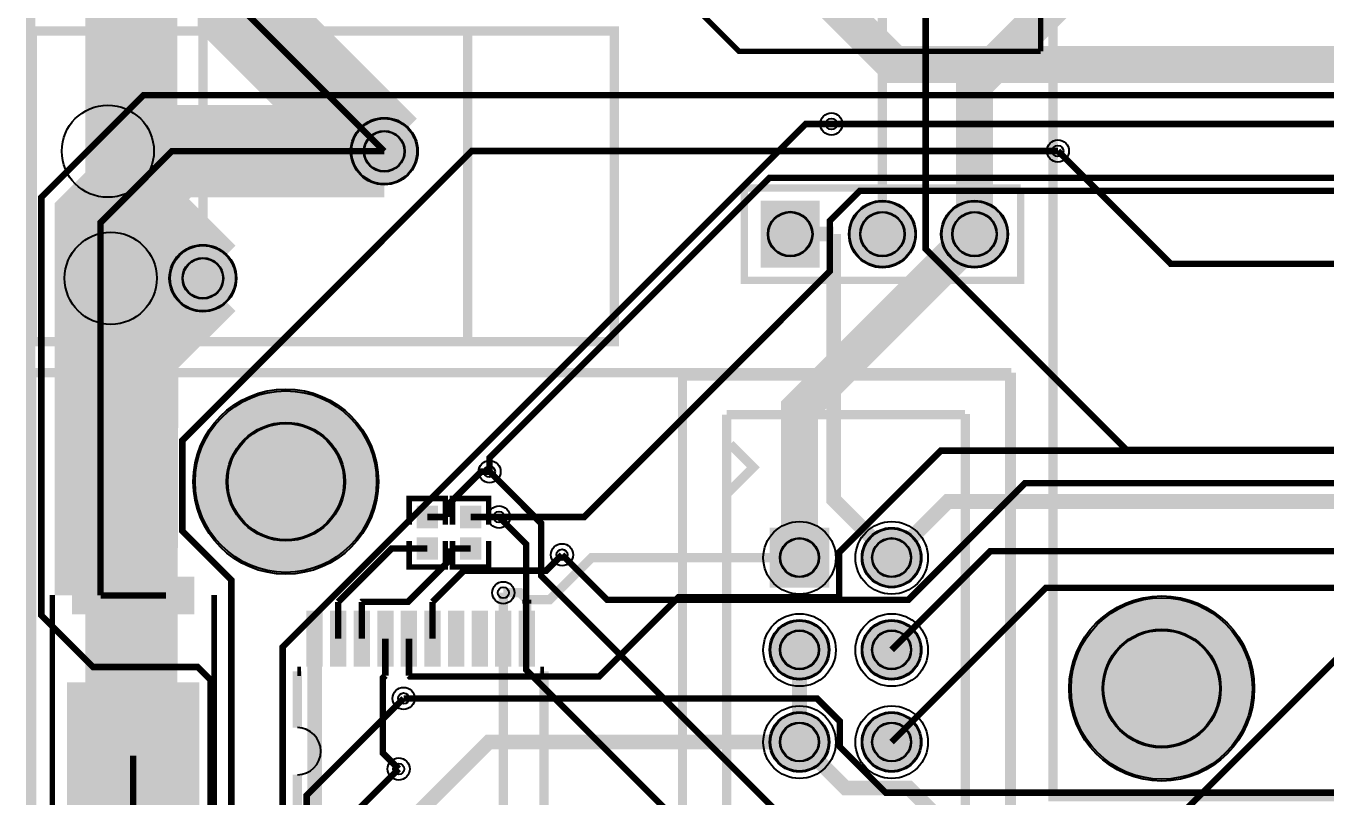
# Model space of a CAD drawing. Header units: millimetres. Extents: x 0 to 210, y -1 to 136.
# Drawn here: x -0.21 to 35.62, y 64.19 to 85.44 of the extents above; entities that cross this region are included whole.
import ezdxf

# ---------------------------------------------------------------- set-up
doc = ezdxf.new("R2010")
doc.units = ezdxf.units.MM
for name, color, linetype, true_color in [('BoardOutLine', 7, 'Continuous', 0xff00ff), ('BottomLayer', 7, 'Continuous', 0x0000ff), ('BottomSolderMaskLayer', 7, 'Continuous', 0xaa00ff), ('Document', 7, 'Continuous', 0xffffff), ('Hole', 7, 'Continuous', 0x222222), ('Multi-Layer', 7, 'Continuous', 0xc0c0c0), ('TopLayer', 7, 'Continuous', 0xff0000), ('TopPasteMaskLayer', 7, 'Continuous', 0x808080), ('TopSilkLayer', 7, 'Continuous', 0xffcc00), ('TopSolderMaskLayer', 7, 'Continuous', 0x800080)]:
    doc.layers.add(name, color=color, linetype=linetype, true_color=true_color)

msp = doc.modelspace()

# ---------------------------------------------------------------- hatches: boundary and pattern name
at = {"layer": 'BottomSolderMaskLayer'}
for points in [[(8.737782575564916, 81.9887985775971, 1), (10.587795275590315, 81.9887985775971, 1)], [(20.040636803854113, 80.63076017836624), (21.666240055060825, 80.63076017836624), (21.666240055060825, 78.77996007676609), (20.040636803854113, 78.77996007676609)], [(22.46789433578855, 79.70533401066803, 1), (24.31869443738875, 79.70533401066803, 1)], [(25.007899415798683, 79.70533401066803, 1), (26.858699517398883, 79.70533401066803, 1)], [(3.737782575564915, 78.48867157734321, 1), (5.587795275590316, 78.48867157734321, 1)], [(4.398501397002633, 72.88440436880865, 1), (9.500101600203038, 72.88440436880865, 1)], [(21.932839039871396, 71.61534243713652), (21.932839039871396, 69.96454233553641), (20.2820389382714, 69.96454233553641), (20.2820389382714, 71.61534243713652)], [(22.82214884429744, 70.7899161798324, 1), (24.472948945897645, 70.7899161798324, 1)], [(28.541503683007363, 67.18590297180594, 1), (33.64310388620777, 67.18590297180594, 1)], [(20.28214376428731, 68.24991109982227, 1), (21.932943865887513, 68.24991109982227, 1)], [(22.82214884429744, 68.24991109982227, 1), (24.472948945897645, 68.24991109982227, 1)], [(20.28214376428731, 65.70990601981202, 1), (21.932943865887513, 65.70990601981202, 1)], [(22.82214884429744, 65.70990601981202, 1), (24.472948945897645, 65.70990601981202, 1)]]:
    msp.add_hatch(color=256, dxfattribs=at).paths.add_polyline_path(points)
at = {"layer": 'Document'}
msp.add_hatch(color=256, dxfattribs=at).paths.add_polyline_path([(2.7032004064005832, 67.53873507747016), (2.2032004064005832, 68.03873507747016), (3.2032004064005832, 68.03873507747016)])
at = {"layer": 'Multi-Layer'}
for points in [[(8.762788925577615, 81.9887985775971, 1), (10.562788925577616, 81.9887985775971, 1)], [(20.066040132079934, 80.60535941071885), (21.640843281686557, 80.60535941071885), (21.640843281686557, 78.80535941071878), (20.066040132079934, 78.80535941071878)], [(22.49329438658865, 79.70533401066803, 1), (24.29329438658865, 79.70533401066803, 1)], [(25.033299466598784, 79.70533401066803, 1), (26.83329946659878, 79.70533401066803, 1)], [(3.762788925577615, 78.48867157734321, 1), (5.562788925577616, 78.48867157734321, 1)], [(21.907442214884213, 71.5899415798832), (21.907442214884213, 69.98994157988318), (20.307442214884304, 69.98994157988318), (20.307442214884304, 71.5899415798832)], [(22.847548895097542, 70.7899161798324, 1), (24.447548895097544, 70.7899161798324, 1)], [(20.30754381508741, 68.24991109982227, 1), (21.90754381508741, 68.24991109982227, 1)], [(22.847548895097542, 68.24991109982227, 1), (24.447548895097544, 68.24991109982227, 1)], [(20.30754381508741, 65.70990601981202, 1), (21.90754381508741, 65.70990601981202, 1)], [(22.847548895097542, 65.70990601981202, 1), (24.447548895097544, 65.70990601981202, 1)]]:
    msp.add_hatch(color=256, dxfattribs=at).paths.add_polyline_path(points)
at = {"layer": 'TopLayer'}
for points in [[(11.115824231648276, 71.62575565151133), (10.575819151638143, 71.62575565151133), (10.575819151638143, 72.19138938277865), (11.115824231648276, 72.19138938277865)], [(12.309626619253095, 71.62575565151133), (11.769621539242962, 71.62575565151133), (11.769621539242962, 72.19138938277865), (12.309626619253095, 72.19138938277865)], [(11.115824231648276, 71.32573025146053), (10.575819151638143, 71.32573025146053), (10.575819151638143, 70.76009652019309), (11.115824231648276, 70.76009652019309)], [(12.309626619253095, 71.32573025146053), (11.769621539242962, 71.32573025146053), (11.769621539242962, 70.76009652019309), (12.309626619253095, 70.76009652019309)], [(1.0931927863855435, 69.24856489712977), (1.0931927863855435, 70.24856489712977), (2.593192786385316, 70.24856489712977), (2.593192786385316, 69.24856489712977)], [(2.8932181864361155, 69.24856489712977), (2.8932181864361155, 70.24856489712977), (4.393218186436343, 70.24856489712977), (4.393218186436343, 69.24856489712977)], [(7.543053086106056, 69.30269240538485), (7.942849885699616, 69.30269240538485), (7.942849885699616, 67.8091694183388), (7.543053086106056, 67.8091694183388)], [(8.193294386588605, 69.30269240538485), (8.593091186182392, 69.30269240538485), (8.593091186182392, 67.8091694183388), (8.193294386588605, 67.8091694183388)], [(8.843027686055166, 69.30269240538485), (9.243078486156719, 69.30269240538485), (9.243078486156719, 67.8091694183388), (8.843027686055166, 67.8091694183388)], [(9.49301498602972, 69.30269240538485), (9.893065786131501, 69.30269240538485), (9.893065786131501, 67.8091694183388), (9.49301498602972, 67.8091694183388)], [(10.143002286004503, 69.30269240538485), (10.543053086106056, 69.30269240538485), (10.543053086106056, 67.8091694183388), (10.143002286004503, 67.8091694183388)], [(10.792989585979058, 69.30269240538485), (11.193040386080611, 69.30269240538485), (11.193040386080611, 67.8091694183388), (10.792989585979058, 67.8091694183388)], [(11.442976885953613, 69.30269240538485), (11.843027686055166, 69.30269240538485), (11.843027686055166, 67.8091694183388), (11.442976885953613, 67.8091694183388)], [(12.092964185928395, 69.30269240538485), (12.493014986029948, 69.30269240538485), (12.493014986029948, 67.8091694183388), (12.092964185928395, 67.8091694183388)], [(12.742951485902722, 69.30269240538485), (13.143002286004503, 69.30269240538485), (13.143002286004503, 67.8091694183388), (12.742951485902722, 67.8091694183388)], [(13.392938785877504, 69.30269240538485), (13.792989585979058, 69.30269240538485), (13.792989585979058, 67.8091694183388), (13.392938785877504, 67.8091694183388)], [(4.543205486410898, 63.32893065786129), (4.543205486410898, 67.32893065786129), (0.9432054864109887, 67.32893065786129), (0.9432054864109887, 63.32893065786129)]]:
    msp.add_hatch(color=256, dxfattribs=at).paths.add_polyline_path(points)
at = {"layer": 'TopPasteMaskLayer'}
for points in [[(11.075819151638143, 71.61074422148852), (10.615824231648276, 71.61074422148852), (10.575819151638143, 71.65074930149865), (10.575819151638143, 72.15138430276863), (10.615824231648276, 72.19138938277865), (11.075819151638143, 72.19138938277865), (11.115824231648276, 72.15138430276863), (11.115824231648276, 71.65074930149865)], [(12.269621539242962, 71.61074422148852), (11.809626619253095, 71.61074422148852), (11.769621539242962, 71.65074930149865), (11.769621539242962, 72.15138430276863), (11.809626619253095, 72.19138938277865), (12.269621539242962, 72.19138938277865), (12.309626619253095, 72.15138430276863), (12.309626619253095, 71.65074930149865)], [(11.075819151638143, 71.34074168148334), (10.615824231648276, 71.34074168148334), (10.575819151638143, 71.3007366014732), (10.575819151638143, 70.8001016002031), (10.615824231648276, 70.76009652019309), (11.075819151638143, 70.76009652019309), (11.115824231648276, 70.8001016002031), (11.115824231648276, 71.3007366014732)], [(12.269621539242962, 71.34074168148334), (11.809626619253095, 71.34074168148334), (11.769621539242962, 71.3007366014732), (11.769621539242962, 70.8001016002031), (11.809626619253095, 70.76009652019309), (12.269621539242962, 70.76009652019309), (12.309626619253095, 70.8001016002031), (12.309626619253095, 71.3007366014732)], [(1.0931927863855435, 69.24856489712977), (1.0931927863855435, 70.24856489712977), (2.593192786385316, 70.24856489712977), (2.593192786385316, 69.24856489712977)], [(2.8932181864361155, 69.24856489712977), (2.8932181864361155, 70.24856489712977), (4.393218186436343, 70.24856489712977), (4.393218186436343, 69.24856489712977)], [(7.543053086106056, 69.30269240538485), (7.942849885699616, 69.30269240538485), (7.942849885699616, 67.8091694183388), (7.543053086106056, 67.8091694183388)], [(8.193294386588605, 69.30269240538485), (8.593091186182392, 69.30269240538485), (8.593091186182392, 67.8091694183388), (8.193294386588605, 67.8091694183388)], [(8.843027686055166, 69.30269240538485), (9.243078486156719, 69.30269240538485), (9.243078486156719, 67.8091694183388), (8.843027686055166, 67.8091694183388)], [(9.49301498602972, 69.30269240538485), (9.893065786131501, 69.30269240538485), (9.893065786131501, 67.8091694183388), (9.49301498602972, 67.8091694183388)], [(10.143002286004503, 69.30269240538485), (10.543053086106056, 69.30269240538485), (10.543053086106056, 67.8091694183388), (10.143002286004503, 67.8091694183388)], [(10.792989585979058, 69.30269240538485), (11.193040386080611, 69.30269240538485), (11.193040386080611, 67.8091694183388), (10.792989585979058, 67.8091694183388)], [(11.442976885953613, 69.30269240538485), (11.843027686055166, 69.30269240538485), (11.843027686055166, 67.8091694183388), (11.442976885953613, 67.8091694183388)], [(12.092964185928395, 69.30269240538485), (12.493014986029948, 69.30269240538485), (12.493014986029948, 67.8091694183388), (12.092964185928395, 67.8091694183388)], [(12.742951485902722, 69.30269240538485), (13.143002286004503, 69.30269240538485), (13.143002286004503, 67.8091694183388), (12.742951485902722, 67.8091694183388)], [(13.392938785877504, 69.30269240538485), (13.792989585979058, 69.30269240538485), (13.792989585979058, 67.8091694183388), (13.392938785877504, 67.8091694183388)], [(4.543205486410898, 63.32893065786129), (4.543205486410898, 67.32893065786129), (0.9432054864109887, 67.32893065786129), (0.9432054864109887, 63.32893065786129)]]:
    msp.add_hatch(color=256, dxfattribs=at).paths.add_polyline_path(points)
at = {"layer": 'TopSilkLayer'}
msp.add_hatch(color=256, dxfattribs=at).paths.add_polyline_path([(2.7231902463804545, 67.54869189738372), (2.2231902463804545, 68.04869189738372), (3.2231902463804545, 68.04869189738372)])
at = {"layer": 'TopSolderMaskLayer'}
for points in [[(8.737782575564916, 81.9887985775971, 1), (10.587795275590315, 81.9887985775971, 1)], [(20.040636803854113, 80.63076017836624), (21.666240055060825, 80.63076017836624), (21.666240055060825, 78.77996007676609), (20.040636803854113, 78.77996007676609)], [(22.46789433578855, 79.70533401066803, 1), (24.31869443738875, 79.70533401066803, 1)], [(25.007899415798683, 79.70533401066803, 1), (26.858699517398883, 79.70533401066803, 1)], [(3.737782575564915, 78.48867157734321, 1), (5.587795275590316, 78.48867157734321, 1)], [(4.398501397002633, 72.88440436880865, 1), (9.500101600203038, 72.88440436880865, 1)], [(11.140063202443343, 71.59915369802513), (10.55156193204175, 71.59915369802513), (10.55156193204175, 72.2179985046705), (11.140063202443343, 72.2179985046705)], [(12.333865590047935, 71.59915369802513), (11.745364319646342, 71.59915369802513), (11.745364319646342, 72.2179985046705), (12.333865590047935, 72.2179985046705)], [(11.140063202443343, 71.35233698388379), (10.55156193204175, 71.35233698388379), (10.55156193204175, 70.73349217723842), (11.140063202443343, 70.73349217723842)], [(12.333865590047935, 71.35233698388379), (11.745364319646342, 71.35233698388379), (11.745364319646342, 70.73349217723842), (12.333865590047935, 70.73349217723842)], [(21.932839039871396, 71.61534243713652), (21.932839039871396, 69.96454233553641), (20.2820389382714, 69.96454233553641), (20.2820389382714, 71.61534243713652)], [(22.82214884429744, 70.7899161798324, 1), (24.472948945897645, 70.7899161798324, 1)], [(1.0550959359982244, 69.23163325036319), (1.0550959359982244, 70.26549998476344), (2.631296088398358, 70.26549998476344), (2.631296088398358, 69.23163325036319)], [(2.855117465073363, 69.23163325036319), (2.855117465073363, 70.26549998476344), (4.431317617473951, 70.26549998476344), (4.431317617473951, 69.23163325036319)], [(28.541503683007363, 67.18590297180594, 1), (33.64310388620777, 67.18590297180594, 1)], [(7.517653035306012, 69.32809072829025), (7.968224129996543, 69.32809072829025), (7.968224129996543, 67.78376763964411), (7.517653035306012, 67.78376763964411)], [(8.16789433578856, 69.32809072829025), (8.618465430479318, 69.32809072829025), (8.618465430479318, 67.78376763964411), (8.16789433578856, 67.78376763964411)], [(8.817627635255121, 69.32809072829025), (9.268484988582713, 69.32809072829025), (9.268484988582713, 67.78376763964411), (8.817627635255121, 67.78376763964411)], [(9.467614935229676, 69.32809072829025), (9.918472288557496, 69.32809072829025), (9.918472288557496, 67.78376763964411), (9.467614935229676, 67.78376763964411)], [(10.117602235204458, 69.32809072829025), (10.56845958853205, 69.32809072829025), (10.56845958853205, 67.78376763964411), (10.117602235204458, 67.78376763964411)], [(10.767589535179013, 69.32809072829025), (11.218446888506605, 69.32809072829025), (11.218446888506605, 67.78376763964411), (10.767589535179013, 67.78376763964411)], [(11.417576835153568, 69.32809072829025), (11.86843418848116, 69.32809072829025), (11.86843418848116, 67.78376763964411), (11.417576835153568, 67.78376763964411)], [(12.067564135128123, 69.32809072829025), (12.518421488455715, 69.32809072829025), (12.518421488455715, 67.78376763964411), (12.067564135128123, 67.78376763964411)], [(12.717551435102678, 69.32809072829025), (13.168408788430497, 69.32809072829025), (13.168408788430497, 67.78376763964411), (12.717551435102678, 67.78376763964411)], [(13.36753873507746, 69.32809072829025), (13.818396088405052, 69.32809072829025), (13.818396088405052, 67.78376763964411), (13.36753873507746, 67.78376763964411)], [(20.28214376428731, 68.24991109982227, 1), (21.932943865887513, 68.24991109982227, 1)], [(22.82214884429744, 68.24991109982227, 1), (24.472948945897645, 68.24991109982227, 1)], [(4.566064241805634, 63.300708737618265), (4.566064241805634, 67.35715329495179), (0.9203441503657359, 67.35715329495179), (0.9203441503657359, 63.300708737618265)], [(20.28214376428731, 65.70990601981202, 1), (21.932943865887513, 65.70990601981202, 1)], [(22.82214884429744, 65.70990601981202, 1), (24.472948945897645, 65.70990601981202, 1)]]:
    msp.add_hatch(color=256, dxfattribs=at).paths.add_polyline_path(points)

# ---------------------------------------------------------------- linework, layer by layer
at = {"layer": 'BoardOutLine', "const_width": 0.25400050800101603}
msp.add_lwpolyline([(-0.08600457200918754, 135.62519685039376), (209.9139954279908, 135.62519685039376), (209.9139954279908, -0.3748031496063504), (-0.08600457200918754, -0.3748031496063504), (-0.08600457200918754, 135.62519685039376)], close=True, dxfattribs=at)
at = {"layer": 'BottomLayer'}
for points, const_width in [([(8.918084836169555, 130.92288544577093), (8.918084836169555, 125.64500889001783), (23.393319786639495, 111.1697739395479), (23.393319786639495, 79.70546101092202)], 0.25400050800101603), ([(42.41821183642355, 69.951587503175), (38.60845821691623, 73.76134112268221), (30.12153924307836, 73.76134112268221), (24.58585217170412, 79.29702819405634), (24.58585217170412, 118.47381254762513), (25.829184658369286, 119.71714503429007)], 0.17800355600711204), ([(4.61224282448552, 102.4145034290068), (2.6919989839977916, 100.49679959359912), (2.6919989839977916, 80.45869951739905), (4.663042926085836, 78.48765557531124)], 2.54000508001016), ([(4.612268224536365, 102.41463042926091), (2.6920243840486364, 100.49692659385312), (2.6920243840486364, 80.45882651765305), (3.677546355092545, 79.47330454660903)], 0.40640081280162565), ([(61.696723393446746, 97.10439420878834), (56.59131318262621, 91.99898399796791), (34.08686817373632, 91.99898399796791), (25.933299466598783, 83.8454152908306), (25.933299466598783, 79.70533401066803)], 1.0160020320040641), ([(31.493141986283945, 89.4052324104648), (25.933324866649627, 83.8454152908306), (25.933324866649627, 79.70546101092202)], 0.25400050800101603), ([(5.791211582422875, 87.47777495554999), (5.791211582422875, 85.86037592075184), (9.662788925577615, 81.9887985775971)], 2.54000508001016), ([(5.791338582677099, 87.47787655575314), (5.791338582677099, 85.86040132080268), (9.66281432562846, 81.98892557785109)], 0.17800355600711204), ([(21.988950977901823, 82.73797307594612), (21.27444754889507, 82.73797307594612), (6.861188722377392, 68.32471424942855), (6.861188722377392, 47.82966725933443), (9.210693421386623, 45.480162560325084)], 0.17800355600711204), ([(43.688214376428505, 78.88859537719065), (31.338201676403287, 78.88859537719065), (28.22999745999482, 81.99679959359912)], 0.17800355600711204), ([(20.853568707137356, 79.70546101092202), (22.04762509525017, 79.70546101092202)], 0.40640081280162565), ([(22.04762509525017, 79.70546101092202), (22.04762509525017, 72.38999237998485), (23.647574295148388, 70.79004318008629)], 0.40640081280162565), ([(8.686410972821704, 11.241021082042153), (3.9112014224026552, 11.241021082042153), (2.5395986791972973, 12.612623825247624), (2.717399034797836, 76.5445516891034), (4.663042926085836, 78.48765557531124)], 2.54000508001016), ([(3.677546355092545, 79.47330454660903), (4.663068326136454, 78.48778257556512), (2.717424434848681, 76.5446786893574), (2.6305562611123605, 45.349352298704616)], 0.40640081280162565), ([(3.677546355092545, 79.47330454660903), (3.678308356616526, 79.47330454660903), (4.66281432562846, 78.48879857759721)], 0.40640081280162565), ([(12.564008128016212, 73.1603759207519), (13.988950977901823, 71.73543307086618), (13.988950977901823, 70.28864617729232), (21.107569215138255, 63.170027940055775)], 0.17800355600711204), ([(14.56223012446003, 70.86929133858268), (15.802514605029046, 69.62900685801367), (24.108839217678224, 69.62900685801367), (27.32092964185904, 72.8410972821946), (38.07861315722607, 72.8410972821946)], 0.17800355600711204), ([(12.82512065024116, 71.90866141732272), (13.572390144780229, 71.16139192278376), (13.572390144780229, 67.70266700533398), (20.645034290068452, 60.63002286004564), (21.107569215138255, 60.63002286004564)], 0.17800355600711204), ([(28.02552705105404, 61.6508509017018), (28.02552705105404, 61.892659385318666), (29.815214630429182, 63.68234696469392), (31.590678181356225, 63.68234696469392), (36.59906019812024, 68.69072898145794), (36.59906019812024, 71.61021082042168)], 0.17800355600711204), ([(12.943230886461606, 69.8225552451105), (12.943230886461606, 61.47635255270518), (13.426339852679575, 60.99324358648721)], 0.25400050800101603), ([(21.107569215138255, 65.71003302006602), (21.107569215138255, 68.25003810007615)], 0.40640081280162565), ([(7.523114046228102, 50.29880619761229), (7.523114046228102, 64.2383540767081), (10.194691389382797, 66.9099314198628)], 0.17800355600711204), ([(21.107569215138255, 65.71003302006602), (22.377571755143435, 64.44003048006084), (24.12433324866629, 64.44003048006084), (28.340741681483223, 60.22362204724402), (31.97879095758185, 60.22362204724402)], 0.40640081280162565), ([(10.060833121666064, 64.96784353568717), (8.588646177292276, 63.49565659131315), (8.588646177292276, 47.78420116840232), (9.900304800609547, 46.47254254508505), (9.900304800609547, 38.535534671069286), (10.9859029718059, 37.44993649987293), (10.9859029718059, 27.991719583439135), (12.295783591566988, 26.68183896367782), (12.295783591566988, 4.818999237998469), (13.193167386334608, 3.9216154432308485)], 0.17800355600711204)]:
    msp.add_lwpolyline(points, dxfattribs=dict(at, const_width=const_width))
at = {"layer": 'BottomSolderMaskLayer'}
for centre, radius in [((9.662788925577615, 81.9887985775971), 0.9250063500127002), ((9.66281432562846, 81.98877317754636), 0.5652947112345839), ((23.39329438658865, 79.70533401066803), 0.9254000508001016), ((25.933299466598783, 79.70533401066803), 0.9254000508001016), ((20.85344170688336, 79.70535941071876), 0.6193548387096774), ((23.39344678689349, 79.70535941071876), 0.6169333672000678), ((25.933451866903624, 79.70535941071876), 0.6169333672000678), ((4.662788925577615, 78.48867157734321), 0.9250063500127002), ((4.66281432562846, 78.48877317754636), 0.5652947112345839), ((6.949301498602836, 72.88440436880865), 2.550800101600203), ((6.948158496316864, 72.88435356870707), 1.63251206502413), ((21.10744221488426, 70.78994157988313), 0.5416622317115601), ((23.647548895097543, 70.7899161798324), 0.8254000508001016), ((23.64744729489439, 70.78994157988313), 0.5416622317115601), ((31.092303784607566, 67.18590297180594), 2.550800101600203), ((21.10754381508741, 68.24991109982227), 0.8254000508001016), ((23.647548895097543, 68.24991109982227), 0.8254000508001016), ((31.09146558293105, 67.18585217170425), 1.63251206502413), ((21.10744221488426, 68.249936499873), 0.5416622317115601), ((23.64744729489439, 68.249936499873), 0.5416622317115601), ((21.10754381508741, 65.70990601981202), 0.8254000508001016), ((23.647548895097543, 65.70990601981202), 0.8254000508001016), ((21.10744221488426, 65.70993141986276), 0.5416622317115601), ((23.64744729489439, 65.70993141986276), 0.5416622317115601)]:
    msp.add_circle(centre, radius, dxfattribs=at)
at = {"layer": 'Hole'}
for centre in [(21.988925577850978, 82.73784607569212), (28.229972059943975, 81.99667259334512), (12.563982727965367, 73.16024892049779), (12.825095250190316, 71.90853441706884), (14.562204724409185, 70.86916433832869), (12.943205486410761, 69.8224282448565), (10.194665989331725, 66.9098044196088), (10.06080772161522, 64.96771653543306)]:
    msp.add_circle(centre, 0.15240030480060962, dxfattribs=at)
at = {"layer": 'Multi-Layer'}
for centre, radius in [((9.662788925577615, 81.9887985775971), 0.9000000000000001), ((21.988925577850978, 82.73784607569212), 0.30480060960121924), ((9.66281432562846, 81.98877317754636), 0.5500127000254001), ((28.229972059943975, 81.99667259334512), 0.30480060960121924), ((20.85344170688336, 79.70535941071876), 0.6000000000000001), ((23.39329438658865, 79.70533401066803), 0.9000000000000001), ((23.39344678689349, 79.70535941071876), 0.6000000000000001), ((25.933299466598783, 79.70533401066803), 0.9000000000000001), ((25.933451866903624, 79.70535941071876), 0.6000000000000001), ((4.662788925577615, 78.48867157734321), 0.9000000000000001), ((4.66281432562846, 78.48877317754636), 0.5500127000254001), ((6.949301498602836, 72.88440436880865), 2.5), ((6.948158496316864, 72.88435356870707), 1.6), ((12.563982727965367, 73.16024892049779), 0.30480060960121924), ((12.825095250190316, 71.90853441706884), 0.30480060960121924), ((21.10744221488426, 70.78994157988313), 0.5249936499873), ((23.647548895097543, 70.7899161798324), 0.8), ((23.64744729489439, 70.78994157988313), 0.5249936499873), ((14.562204724409185, 70.86916433832869), 0.30480060960121924), ((12.943205486410761, 69.8224282448565), 0.30480060960121924), ((31.092303784607566, 67.18590297180594), 2.5), ((21.10754381508741, 68.24991109982227), 0.8), ((23.647548895097543, 68.24991109982227), 0.8), ((21.10744221488426, 68.249936499873), 0.5249936499873), ((23.64744729489439, 68.249936499873), 0.5249936499873), ((31.09146558293105, 67.18585217170425), 1.6), ((10.194665989331725, 66.9098044196088), 0.30480060960121924), ((21.10754381508741, 65.70990601981202), 0.8), ((23.647548895097543, 65.70990601981202), 0.8), ((21.10744221488426, 65.70993141986276), 0.5249936499873), ((23.64744729489439, 65.70993141986276), 0.5249936499873), ((10.06080772161522, 64.96771653543306), 0.30480060960121924)]:
    msp.add_circle(centre, radius, dxfattribs=at)
at = {"layer": 'TopLayer'}
for points, const_width in [([(18.134899669799097, 89.96708153416296), (23.723012446024768, 84.37896875793751), (44.348488696977256, 84.37896875793751), (47.19326898653776, 87.22374904749813), (50.72273304546593, 87.22374904749813)], 1.0160020320040641), ([(20.143383286766493, 87.95869951739905), (23.723012446024768, 84.37907035814067), (44.34861569723125, 84.37907035814067), (47.19316738633461, 87.22387604775213), (50.722758445516774, 87.22387604775213)], 0.40640081280162565), ([(50.04330708661405, 82.64297688595377), (49.15252730505449, 83.53375666751333), (3.024257048514073, 83.53375666751333), (0.20815341630668627, 80.71765303530606), (0.20815341630668627, 69.20381000761995), (1.6341122682244986, 67.77785115570225), (4.515240030479845, 67.77785115570225), (4.870078740157396, 67.42301244602481), (4.870078740157396, 45.983083566167124), (4.571882143764242, 45.684886969773856), (4.571882143764242, 45.127101854203715), (5.68084836169669, 44.01813563627127), (6.102489204978156, 44.01813563627127)], 0.17800355600711204), ([(9.662788925577615, 81.9887985775971), (3.807442214884304, 81.9887985775971), (1.8431292862583177, 80.02448564897134), (1.8431292862583177, 69.74851409702808)], 2.54000508001016), ([(21.988950977901823, 82.73797307594612), (48.662560325120694, 82.73797307594612), (54.67424434848863, 76.72628905257807), (74.40246380492749, 76.72628905257807)], 0.17800355600711204), ([(9.66281432562846, 81.98892557785109), (3.807340614681152, 81.98892557785109), (1.8431546863091626, 80.02448564897134), (1.8431546863091626, 69.74864109728219)], 0.17800355600711204), ([(6.752476504952938, 47.87945135890277), (6.726822453644672, 47.85379730759462), (5.661798323596486, 47.85379730759462), (5.4458978917957666, 48.06969773939545), (5.4458978917957666, 70.17586995173997), (4.097663195326277, 71.52410464820935), (4.097663195326277, 74.01965963931923), (12.074803149606169, 81.99679959359912), (28.22999745999482, 81.99679959359912)], 0.17800355600711204), ([(12.564008128016212, 73.1603759207519), (12.564008128016212, 73.5401066802134), (20.27952755905494, 81.25562611125224), (48.78194056388088, 81.25562611125224)], 0.17800355600711204), ([(47.48679197358365, 80.1230378460757), (46.71183642367282, 80.89799339598676), (22.773304546609097, 80.89799339598676), (21.941198882397657, 80.06588773177543), (21.941198882397657, 78.67904495808989), (15.170815341630487, 71.90866141732272), (12.82512065024116, 71.90866141732272)], 0.17800355600711204), ([(25.933299466598783, 79.70533401066803), (21.10754381508741, 74.87957835915665), (21.10754381508741, 70.7899161798324)], 1.0160020320040641), ([(25.933324866649627, 79.70546101092202), (21.107569215138255, 74.87970535941065), (21.107569215138255, 70.79004318008629)], 0.25400050800101603), ([(10.343027686055166, 67.54239268478545), (10.368681737363431, 67.5167386334773), (15.587122174244087, 67.5167386334773), (17.768224536448997, 69.69784099568199), (22.14795529591038, 69.69784099568199), (22.19977139954267, 69.74965709931416), (22.19977139954267, 70.93380746761488), (25.003175006349693, 73.73721107442213), (74.40297180594348, 73.73721107442213)], 0.17800355600711204), ([(11.382905765811302, 71.90866141732272), (11.382905765811302, 72.20762001523997), (12.33566167132335, 73.1603759207519), (12.564008128016212, 73.1603759207519)], 0.17800355600711204), ([(72.89827279654537, 69.951587503175), (70.7438404876807, 72.10601981203956), (37.806832613665165, 72.10601981203956), (37.57518415036816, 72.33766827533657), (25.195199390398557, 72.33766827533657), (23.647574295148388, 70.79004318008629)], 0.40640081280162565), ([(10.84594869189732, 71.90866141732272), (11.382905765811302, 71.90866141732272)], 0.17800355600711204), ([(12.039751079501912, 71.90866141732272), (12.82512065024116, 71.90866141732272)], 0.17800355600711204), ([(23.647574295148388, 68.25003810007615), (26.36639573279126, 70.96885953771903), (39.04864109728214, 70.96885953771903), (39.30010160020311, 71.2203200406401), (43.6894843789687, 71.2203200406401), (44.958216916433685, 69.951587503175)], 0.17800355600711204), ([(1.8431292862583177, 69.74851409702808), (3.6432308864616516, 69.74851409702808)], 2.54000508001016), ([(8.393319786639495, 69.56982473964956), (9.866522733045485, 71.04302768605532), (10.84594869189732, 71.04302768605532)], 0.17800355600711204), ([(11.50279400558793, 71.04302768605532), (11.50279400558793, 70.76032512065024), (10.31407162814321, 69.57160274320552), (9.044831089662011, 69.57160274320552), (9.043053086106056, 69.56982473964956)], 0.17800355600711204), ([(10.993014986029948, 69.56982473964956), (11.854076708153343, 70.43088646177296), (14.123825247650302, 70.43088646177296), (14.56223012446003, 70.86929133858268)], 0.17800355600711204), ([(12.039751079501912, 71.04302768605532), (11.50279400558793, 71.04302768605532)], 0.17800355600711204), ([(13.592964185928167, 69.63307086614168), (14.224663449326727, 69.63307086614168), (15.38163576327156, 70.79004318008629), (19.977012954025895, 70.79004318008629)], 0.25400050800101603), ([(21.107569215138255, 70.79004318008629), (19.977012954025895, 70.79004318008629)], 0.25400050800101603), ([(13.592964185928167, 69.63307086614168), (13.403479806959467, 69.8225552451105), (12.943230886461606, 69.8225552451105)], 0.25400050800101603), ([(23.647574295148388, 65.71003302006602), (27.897256794513396, 69.95971551943103), (36.474345948691735, 69.95971551943103), (37.752222504444944, 68.68183896367793), (46.22847345694686, 68.68183896367793), (47.49822199644382, 69.951587503175)], 0.17800355600711204), ([(1.8431546863091626, 69.74864109728219), (3.6432562865124964, 69.74864109728219)], 0.17800355600711204), ([(8.393319786639495, 68.55610871221745), (8.393319786639495, 69.56982473964956)], 0.17800355600711204), ([(9.043053086106056, 68.55610871221745), (9.043053086106056, 69.56982473964956)], 0.17800355600711204), ([(10.993014986029948, 68.55610871221745), (10.993014986029948, 69.56982473964956)], 0.17800355600711204), ([(13.592964185928167, 69.51902463804925), (13.592964185928167, 69.63307086614168)], 0.25400050800101603), ([(13.592964185928167, 68.55610871221745), (13.592964185928167, 69.51902463804925)], 0.25400050800101603), ([(7.743078486156946, 68.55610871221745), (7.743078486156946, 67.40269240538476)], 0.40640081280162565), ([(9.693040386080611, 68.55610871221745), (9.693040386080611, 67.54239268478545)], 0.17800355600711204), ([(10.343027686055166, 68.55610871221745), (10.343027686055166, 67.54239268478545)], 0.17800355600711204), ([(7.743078486156946, 63.50937261874526), (7.743078486156946, 67.40269240538476)], 0.40640081280162565), ([(9.693040386080611, 67.54239268478545), (9.621158242316369, 67.47051054102099), (9.621158242316369, 65.40751841503686), (10.060833121666064, 64.96784353568717)], 0.17800355600711204), ([(44.958216916433685, 67.41183642367287), (41.860426720853184, 64.31404622809248), (23.48348996697996, 64.31404622809248), (22.217297434594684, 65.58023876047741), (22.217297434594684, 66.2805181610363), (21.587884175768068, 66.9099314198628), (10.194691389382797, 66.9099314198628)], 0.17800355600711204), ([(127.32999745999473, 6.897612395224769), (7.060807721615447, 6.897612395224769), (2.742799085598108, 11.215621031241994), (2.7431800863600984, 60.70614681229358), (2.743307086614095, 60.70627381254758), (2.743307086614095, 65.32890525781056)], 2.54000508001016), ([(21.107569215138255, 65.71003302006602), (12.54368808737604, 65.71003302006602), (10.343027686055166, 63.50937261874526)], 0.40640081280162565), ([(13.349631699263227, 6.897739395478766), (7.0608331216660645, 6.897739395478766), (2.7428244856487254, 11.215748031495991), (2.7430784861569464, 60.706223012446), (2.7433324866647126, 60.706223012446), (2.7433324866647126, 65.32903225806444)], 0.17800355600711204)]:
    msp.add_lwpolyline(points, dxfattribs=dict(at, const_width=const_width))
at = {"layer": 'TopSilkLayer', "const_width": 0.25400050800101603}
for points in [[(134.29626619253213, 64.20121920243832), (28.09639319278631, 64.20121920243832), (28.09639319278631, 135.5662433324867), (134.29626619253213, 135.5662433324867), (134.29626619253213, 64.20121920243832)], [(11.963017526034946, 85.30375920751851), (16.001625603251114, 85.30375920751851), (16.001625603251114, 76.7439420878843), (11.963017526034946, 76.7439420878843), (11.963017526034946, 85.30375920751851)]]:
    msp.add_lwpolyline(points, close=True, dxfattribs=at)
at = {"layer": 'TopSilkLayer'}
for points, const_width in [([(27.75608331216654, 84.74074168148331), (27.75608331216654, 88.88684277368554)], 0.15199390398780802), ([(27.75608331216654, 84.74074168148331), (19.439852679705155, 84.74074168148331), (17.303606807213555, 86.87698755397503)], 0.15240030480060962), ([(11.962814325628642, 85.30378460756924), (-0.03721107442220273, 85.30378460756924)], 0.25400050800101603), ([(-0.03721107442220273, 76.73876047752094), (-0.03721107442220273, 85.30378460756924)], 0.25400050800101603), ([(4.663576327152441, 85.30378460756924), (4.663576327152441, 79.61991363982725)], 0.25400050800101603), ([(11.962814325628642, 76.73876047752094), (11.962814325628642, 85.30378460756924)], 0.25400050800101603), ([(21.488442976885835, 80.97536195072382), (19.58343916687818, 80.97536195072382), (19.58343916687818, 78.43535687071369), (27.203454406908577, 78.43535687071369), (27.203454406908577, 80.97536195072382)], 0.20320040640081283), ([(27.203454406908577, 80.97536195072382), (21.488442976885835, 80.97536195072382)], 0.20299974599949203), ([(4.66281432562846, 77.35763271526537), (4.66281432562846, 76.73876047752094)], 0.25400050800101603), ([(11.962814325628642, 76.73876047752094), (-0.03721107442220273, 76.73876047752094)], 0.25400050800101603), ([(26.949199898399684, 75.88448056896118), (-0.05080010160031634, 75.88448056896118)], 0.25400050800101603), ([(-0.05080010160031634, 75.88448056896118), (-0.05080010160031634, 35.20447040894078), (26.949199898399684, 35.20447040894078)], 0.25400050800101603), ([(26.949199898399684, 35.20447040894078), (26.949199898399684, 75.88448056896118)], 0.25400050800101603), ([(17.881635763271333, 75.79375158750315), (17.881635763271333, 35.30487680975364)], 0.25400050800101603), ([(17.881635763271333, 75.79375158750315), (26.881635763271333, 75.79375158750315)], 0.25400050800101603), ([(26.89865379730759, 75.79527559055123), (26.89865379730759, 35.30487680975364)], 0.25400050800101603), ([(19.100838201676424, 74.7269494538989), (19.100838201676424, 61.97612395224792), (19.100838201676424, 58.14991109982225)], 0.25400050800101603), ([(19.100838201676424, 74.7269494538989), (25.670815341630714, 74.7269494538989)], 0.25400050800101603), ([(25.679451358902497, 74.75234950469894), (25.679451358902497, 36.34787909575823)], 0.25400050800101603), ([(19.202438404876602, 73.91414782829565), (19.837439674879306, 73.27914655829318), (19.151638303276513, 72.59334518669027), (19.12623825247624, 72.59334518669027)], 0.25400050800101603), ([(11.344424688849358, 71.70195580391157), (11.344424688849358, 72.41998983997962), (10.347218694437288, 72.41998983997962), (10.347218694437288, 71.70195580391157)], 0.15240030480060962), ([(12.53822707645395, 71.70195580391157), (12.53822707645395, 72.41998983997962), (11.541021082042107, 72.41998983997962), (11.541021082042107, 71.70195580391157)], 0.15240030480060962), ([(11.344424688849358, 71.24953009906017), (11.344424688849358, 70.53149606299212), (10.347218694437288, 70.53149606299212), (10.347218694437288, 71.24953009906017)], 0.15240030480060962), ([(12.53822707645395, 71.24953009906017), (12.53822707645395, 70.53149606299212), (11.541021082042107, 70.53149606299212), (11.541021082042107, 71.24953009906017)], 0.15240030480060962), ([(0.5145288290575536, 69.7571501143002), (0.5145288290575536, 63.69474218948437)], 0.15240030480060962), ([(4.971932943865795, 69.7571501143002), (4.971932943865795, 63.69474218948437)], 0.15240030480060962), ([(7.268021336042466, 67.65593091186179), (7.370866141732222, 67.65593091186179)], 0.25400050800101603), ([(7.268021336042466, 67.65593091186179), (7.268021336042466, 66.10591821183641)], 0.25400050800101603), ([(13.965176530352892, 67.65593091186179), (14.06802133604242, 67.65593091186179)], 0.25400050800101603), ([(14.06802133604242, 63.25593091186181), (14.06802133604242, 67.65593091186179)], 0.25400050800101603), ([(7.268021336042466, 63.25593091186181), (7.268021336042466, 64.80591821183634)], 0.25400050800101603)]:
    msp.add_lwpolyline(points, dxfattribs=dict(at, const_width=const_width))
for centre, radius in [((2.0427736855472176, 81.9887985775971), 1.27000254000508), ((2.122783845567483, 78.48867157734321), 1.27000254000508), ((6.949301498602836, 72.88440436880865), 2.500127000254001), ((21.109321818643593, 70.78458216916431), 1), ((23.649326898653726, 70.78458216916431), 1), ((21.109321818643593, 68.24457708915418), 1), ((23.649326898653726, 68.24457708915418), 1), ((21.109321818643593, 65.70457200914404), 1), ((23.649326898653726, 65.70457200914404), 1)]:
    msp.add_circle(centre, radius, dxfattribs=at)
msp.add_arc((7.26393456794699, 65.45650257185378), 0.6494284988569978, 270.3560752588577, 89.63944281843054, dxfattribs=at)
at = {"layer": 'TopSolderMaskLayer'}
for centre, radius in [((9.662788925577615, 81.9887985775971), 0.9250063500127002), ((9.66281432562846, 81.98877317754636), 0.5652947112345839), ((23.39329438658865, 79.70533401066803), 0.9254000508001016), ((25.933299466598783, 79.70533401066803), 0.9254000508001016), ((20.85344170688336, 79.70535941071876), 0.6193548387096774), ((23.39344678689349, 79.70535941071876), 0.6169333672000678), ((25.933451866903624, 79.70535941071876), 0.6169333672000678), ((4.662788925577615, 78.48867157734321), 0.9250063500127002), ((4.66281432562846, 78.48877317754636), 0.5652947112345839), ((6.949301498602836, 72.88440436880865), 2.550800101600203), ((6.948158496316864, 72.88435356870707), 1.63251206502413), ((21.10744221488426, 70.78994157988313), 0.5416622317115601), ((23.647548895097543, 70.7899161798324), 0.8254000508001016), ((23.64744729489439, 70.78994157988313), 0.5416622317115601), ((31.092303784607566, 67.18590297180594), 2.550800101600203), ((21.10754381508741, 68.24991109982227), 0.8254000508001016), ((23.647548895097543, 68.24991109982227), 0.8254000508001016), ((31.09146558293105, 67.18585217170425), 1.63251206502413), ((21.10744221488426, 68.249936499873), 0.5416622317115601), ((23.64744729489439, 68.249936499873), 0.5416622317115601), ((21.10754381508741, 65.70990601981202), 0.8254000508001016), ((23.647548895097543, 65.70990601981202), 0.8254000508001016), ((21.10744221488426, 65.70993141986276), 0.5416622317115601), ((23.64744729489439, 65.70993141986276), 0.5416622317115601)]:
    msp.add_circle(centre, radius, dxfattribs=at)

doc.saveas('drawing.dxf')
